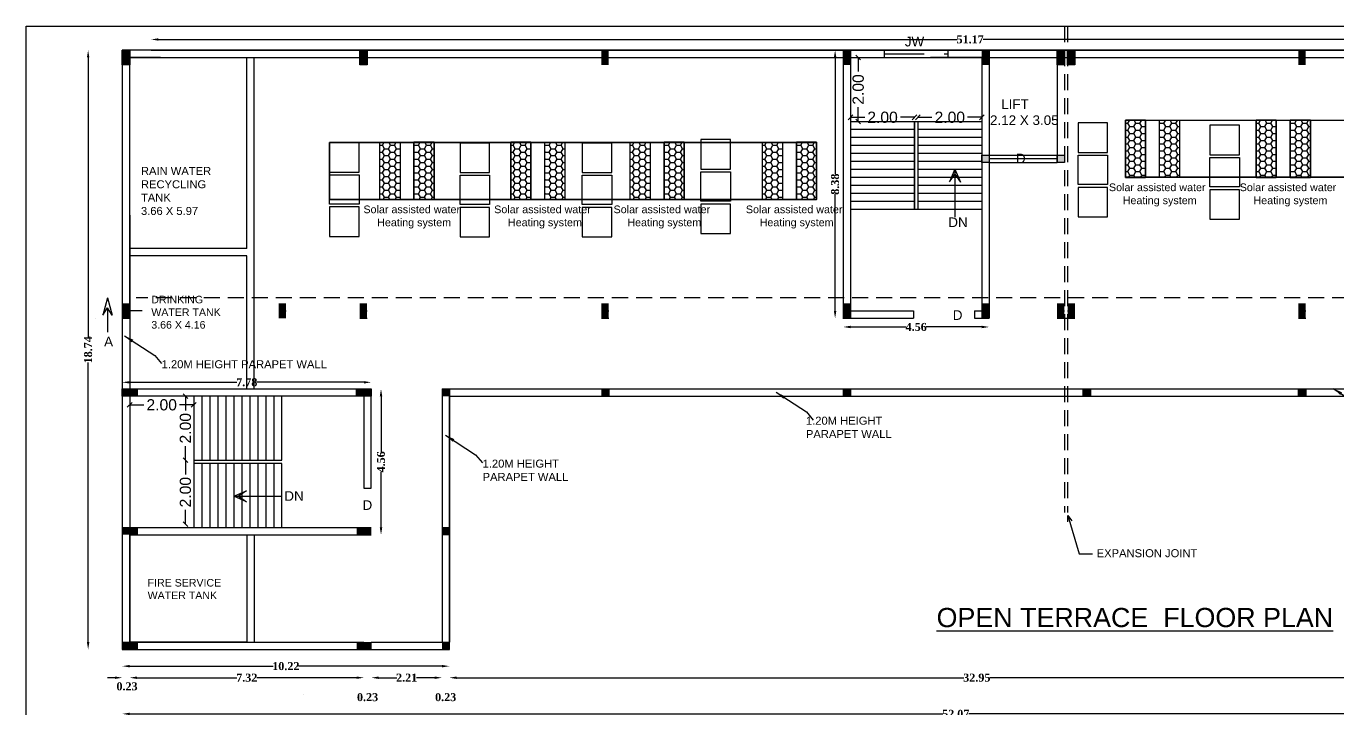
# Model space of a CAD drawing. Header units: metres. Extents: x 0 to 298, y 0 to 162.
# Drawn here: x 170.45 to 211.42, y 58.09 to 79.43 of the extents above; entities that cross this region are included whole.
import ezdxf

# ---------------------------------------------------------------- set-up
doc = ezdxf.new("R2010")
doc.units = ezdxf.units.M
doc.header["$MEASUREMENT"] = 0
doc.linetypes.add('DASHED', pattern=[0.75, 0.5, -0.25])
doc.layers.add('BLK_1_FLR_2_ROOF_AREA', color=7, linetype='Continuous', lineweight=30)
doc.layers.add('SOLAR_PANEL', color=1, linetype='Continuous', lineweight=13)
doc.styles.get("Standard").update_dxf_attribs({"font": 'arial.ttf', "height": 0.35})
doc.styles.add('style1', font='arial.ttf')
doc.styles.add('working', font='timesbd.ttf', dxfattribs={"height": 0.25})
doc.dimstyles.new('CIVIL Mt.', dxfattribs={"dimscale": 0, "dimtxt": 0.23, "dimasz": 0.15, "dimexe": 0.18, "dimexo": 0.0625, "dimgap": 0.1, "dimtad": 0, "dimzin": 0, "dimdsep": 46, "dimtxsty": 'Standard', "dimblk": 'OBLIQUE', "dimcen": 0.09, "dimse1": 1, "dimse2": 1, "dimclrd": 253, "dimclrt": 4, "dimadec": 0, "dimazin": 0, "dimtfac": 1, "dimtofl": 0, "dimtmove": 1, "dimatfit": 1, "dimfxl": 0, "dimfrac": 2, "dimtolj": 1, "dimtzin": 0, "dimarcsym": 0})
doc.dimstyles.new('new model', dxfattribs={"dimtxt": 0.25, "dimasz": 0.23, "dimexe": 0.1, "dimexo": 0.1, "dimgap": 0, "dimtad": 0, "dimtoh": 1, "dimzin": 1, "dimdsep": 46, "dimtxsty": 'working', "dimcen": 0.09, "dimse1": 1, "dimse2": 1, "dimclrd": 8, "dimclre": 8, "dimclrt": 3, "dimadec": 1, "dimazin": 0, "dimtfac": 1, "dimtofl": 0, "dimtmove": 0, "dimatfit": 3, "dimfxl": 0, "dimtolj": 1, "dimtzin": 0, "dimlwd": -1, "dimlwe": -1, "dimarcsym": 0})
doc.dimstyles.get("Standard").update_dxf_attribs({"dimtxt": 0.35, "dimasz": 0.3, "dimexe": 0.1, "dimexo": 0.06, "dimgap": 0.2, "dimtad": 2, "dimzin": 0, "dimdsep": 46, "dimtxsty": 'Standard', "dimcen": 0.09, "dimadec": 0, "dimazin": 0, "dimtfac": 1, "dimtofl": 0, "dimtmove": 0, "dimatfit": 3, "dimfxl": 0, "dimtolj": 1, "dimtzin": 0, "dimarcsym": 0})
pattern_1 = [(0, (-274.9207, 30.67705), (0.1875, 0.108253175), [0.125, -0.25]), (120, (-274.9207, 30.67705), (-0.1875, 0.108253175), [0.125, -0.25]), (60, (-274.9207, 30.67705), (0, 0.21650635), [-0.25, 0.125])]
pattern_2 = [(0, (-270.83584, 30.67705), (0.1875, 0.108253175), [0.125, -0.25]), (120, (-270.83584, 30.67705), (-0.1875, 0.108253175), [0.125, -0.25]), (60, (-270.83584, 30.67705), (0, 0.21650635), [-0.25, 0.125])]
pattern_3 = [(0, (-267.10761, 30.67705), (0.1875, 0.108253175), [0.125, -0.25]), (120, (-267.10761, 30.67705), (-0.1875, 0.108253175), [0.125, -0.25]), (60, (-267.10761, 30.67705), (0, 0.21650635), [-0.25, 0.125])]
pattern_4 = [(0, (-262.97413, 30.67705), (0.1875, 0.108253175), [0.125, -0.25]), (120, (-262.97413, 30.67705), (-0.1875, 0.108253175), [0.125, -0.25]), (60, (-262.97413, 30.67705), (0, 0.21650635), [-0.25, 0.125])]
pattern_5 = [(0, (-251.63375, 31.36634), (0.1875, 0.108253175), [0.125, -0.25]), (120, (-251.63375, 31.36634), (-0.1875, 0.108253175), [0.125, -0.25]), (60, (-251.63375, 31.36634), (0, 0.21650635), [-0.25, 0.125])]
pattern_6 = [(0, (-247.5489, 31.36634), (0.1875, 0.108253175), [0.125, -0.25]), (120, (-247.5489, 31.36634), (-0.1875, 0.108253175), [0.125, -0.25]), (60, (-247.5489, 31.36634), (0, 0.21650635), [-0.25, 0.125])]

# ---------------------------------------------------------------- blocks, each defined once
blk = doc.blocks.new('*D33')
at = {"color": 8}
for p, q in [((172.386, 78.453), (172.386, 69.712)), ((172.386, 60.178), (172.386, 68.919))]:
    blk.add_line(p, q, dxfattribs=at)
at = {"color": 8, "lineweight": 35}
for points in [[(172.347, 78.453), (172.424, 78.453), (172.386, 78.683)], [(172.347, 60.178), (172.424, 60.178), (172.386, 59.948)]]:
    blk.add_solid(points, dxfattribs=at)
at = {"layer": 'Defpoints', "color": 0, "lineweight": 35}
for p in [(173.979, 78.683), (172.386, 59.948), (173.979, 59.948)]:
    blk.add_point(p, dxfattribs=at)
at = {"color": 3, "insert": (172.386, 69.316), "char_height": 0.25, "attachment_point": 5, "rotation": 90, "style": 'working'}
blk.add_mtext('\\A1;18.74', dxfattribs=at)
blk = doc.blocks.new('*D34')
at = {"color": 8}
for p, q in [((173.683, 57.935), (199.081, 57.935)), ((225.29, 57.935), (199.892, 57.935))]:
    blk.add_line(p, q, dxfattribs=at)
at = {"color": 8, "lineweight": 35}
for points in [[(173.683, 57.973), (173.683, 57.897), (173.453, 57.935)], [(225.29, 57.973), (225.29, 57.897), (225.52, 57.935)]]:
    blk.add_solid(points, dxfattribs=at)
at = {"layer": 'Defpoints', "color": 0, "lineweight": 35}
for p in [(225.52, 63.107), (173.453, 63), (173.453, 57.935)]:
    blk.add_point(p, dxfattribs=at)
at = {"color": 3, "insert": (199.487, 57.935), "char_height": 0.25, "attachment_point": 5, "style": 'working'}
blk.add_mtext('\\A1;52.07', dxfattribs=at)
blk = doc.blocks.new('*D218')
at = {"color": 8}
for p, q in [((173.683, 59.427), (178.166, 59.427)), ((183.439, 59.427), (178.956, 59.427))]:
    blk.add_line(p, q, dxfattribs=at)
at = {"color": 8, "lineweight": 35}
for points in [[(173.683, 59.465), (173.683, 59.388), (173.453, 59.427)], [(183.439, 59.465), (183.439, 59.388), (183.669, 59.427)]]:
    blk.add_solid(points, dxfattribs=at)
at = {"layer": 'Defpoints', "color": 0, "lineweight": 35}
for p in [(173.453, 59.948), (183.669, 59.948), (173.453, 59.427)]:
    blk.add_point(p, dxfattribs=at)
at = {"color": 3, "insert": (178.561, 59.427), "char_height": 0.25, "attachment_point": 5, "style": 'working'}
blk.add_mtext('\\A1;10.22', dxfattribs=at)
blk = doc.blocks.new('*D35')
at = {"color": 8}
for p, q in [((174.583, 79.017), (199.531, 79.017)), ((225.289, 79.017), (200.342, 79.017))]:
    blk.add_line(p, q, dxfattribs=at)
at = {"color": 8, "lineweight": 35}
for points in [[(174.583, 79.055), (174.583, 78.979), (174.353, 79.017)], [(225.289, 79.055), (225.289, 78.979), (225.519, 79.017)]]:
    blk.add_solid(points, dxfattribs=at)
at = {"layer": 'Defpoints', "color": 0, "lineweight": 35}
for p in [(174.353, 78.809), (225.519, 79.017), (225.519, 78.809)]:
    blk.add_point(p, dxfattribs=at)
at = {"color": 3, "insert": (199.936, 79.017), "char_height": 0.25, "attachment_point": 5, "style": 'working'}
blk.add_mtext('\\A1;51.17', dxfattribs=at)
blk = doc.blocks.new('*D37')
at = {"color": 8}
for p, q in [((183.899, 59.066), (199.738, 59.066)), ((216.39, 59.066), (200.551, 59.066))]:
    blk.add_line(p, q, dxfattribs=at)
at = {"color": 8, "lineweight": 35}
for points in [[(183.899, 59.104), (183.899, 59.028), (183.669, 59.066)], [(216.39, 59.104), (216.39, 59.028), (216.62, 59.066)]]:
    blk.add_solid(points, dxfattribs=at)
at = {"layer": 'Defpoints', "color": 0, "lineweight": 35}
for p in [(216.62, 59.5), (183.669, 59.066), (216.62, 59.066)]:
    blk.add_point(p, dxfattribs=at)
at = {"color": 3, "insert": (200.145, 59.066), "char_height": 0.25, "attachment_point": 5, "style": 'working'}
blk.add_mtext('\\A1;32.95', dxfattribs=at)
blk = doc.blocks.new('*D221')
at = {"color": 8}
for p, q in [((173.223, 59.066), (172.993, 59.066)), ((173.913, 59.066), (174.143, 59.066))]:
    blk.add_line(p, q, dxfattribs=at)
at = {"color": 8, "lineweight": 35}
for points in [[(173.223, 59.104), (173.223, 59.028), (173.453, 59.066)], [(173.913, 59.104), (173.913, 59.028), (173.683, 59.066)]]:
    blk.add_solid(points, dxfattribs=at)
at = {"layer": 'Defpoints', "color": 0, "lineweight": 35}
for p in [(173.453, 63.533), (173.683, 63.533), (173.683, 59.066)]:
    blk.add_point(p, dxfattribs=at)
at = {"color": 3, "insert": (173.6, 58.794), "char_height": 0.25, "attachment_point": 5, "style": 'working'}
blk.add_mtext('\\A1;0.23', dxfattribs=at)
blk = doc.blocks.new('*D222')
at = {"color": 8}
for p, q in [((173.913, 59.066), (177.033, 59.066)), ((180.769, 59.066), (177.65, 59.066))]:
    blk.add_line(p, q, dxfattribs=at)
at = {"color": 8, "lineweight": 35}
for points in [[(173.913, 59.104), (173.913, 59.028), (173.683, 59.066)], [(180.769, 59.104), (180.769, 59.028), (180.999, 59.066)]]:
    blk.add_solid(points, dxfattribs=at)
at = {"layer": 'Defpoints', "color": 0, "lineweight": 35}
for p in [(173.683, 63.763), (180.999, 60.178), (180.999, 59.066)]:
    blk.add_point(p, dxfattribs=at)
at = {"color": 3, "insert": (177.341, 59.066), "char_height": 0.25, "attachment_point": 5, "style": 'working'}
blk.add_mtext('\\A1;7.32', dxfattribs=at)
blk = doc.blocks.new('*D223')
at = {"color": 8}
for p, q in [((180.769, 59.066), (180.539, 59.066)), ((181.459, 59.066), (181.689, 59.066))]:
    blk.add_line(p, q, dxfattribs=at)
at = {"color": 8, "lineweight": 35}
for points in [[(180.769, 59.104), (180.769, 59.028), (180.999, 59.066)], [(181.459, 59.104), (181.459, 59.028), (181.229, 59.066)]]:
    blk.add_solid(points, dxfattribs=at)
at = {"layer": 'Defpoints', "color": 0, "lineweight": 35}
for p in [(180.999, 60.178), (181.229, 60.178), (181.229, 59.066)]:
    blk.add_point(p, dxfattribs=at)
at = {"color": 3, "insert": (181.114, 58.456), "char_height": 0.25, "attachment_point": 5, "style": 'working'}
blk.add_mtext('\\A1;0.23', dxfattribs=at)
blk = doc.blocks.new('*D224')
at = {"color": 8}
for p, q in [((181.459, 59.066), (182.029, 59.066)), ((183.209, 59.066), (182.639, 59.066))]:
    blk.add_line(p, q, dxfattribs=at)
at = {"color": 8, "lineweight": 35}
for points in [[(181.459, 59.104), (181.459, 59.028), (181.229, 59.066)], [(183.209, 59.104), (183.209, 59.028), (183.439, 59.066)]]:
    blk.add_solid(points, dxfattribs=at)
at = {"layer": 'Defpoints', "color": 0, "lineweight": 35}
for p in [(181.229, 60.178), (183.439, 60.178), (183.439, 59.066)]:
    blk.add_point(p, dxfattribs=at)
at = {"color": 3, "insert": (182.334, 59.066), "char_height": 0.25, "attachment_point": 5, "style": 'working'}
blk.add_mtext('\\A1;2.21', dxfattribs=at)
blk = doc.blocks.new('*D38')
at = {"color": 8}
for p, q in [((183.209, 59.066), (182.979, 59.066)), ((183.899, 59.066), (184.129, 59.066))]:
    blk.add_line(p, q, dxfattribs=at)
at = {"color": 8, "lineweight": 35}
for points in [[(183.209, 59.104), (183.209, 59.028), (183.439, 59.066)], [(183.899, 59.104), (183.899, 59.028), (183.669, 59.066)]]:
    blk.add_solid(points, dxfattribs=at)
at = {"layer": 'Defpoints', "color": 0, "lineweight": 35}
for p in [(183.439, 60.178), (183.669, 60.178), (183.669, 59.066)]:
    blk.add_point(p, dxfattribs=at)
at = {"color": 3, "insert": (183.554, 58.456), "char_height": 0.25, "attachment_point": 5, "style": 'working'}
blk.add_mtext('\\A1;0.23', dxfattribs=at)
blk = doc.blocks.new('*D227')
at = {"color": 8}
for p, q in [((196.201, 70.029), (197.937, 70.029)), ((200.301, 70.029), (198.564, 70.029))]:
    blk.add_line(p, q, dxfattribs=at)
at = {"color": 8, "lineweight": 35}
for points in [[(196.201, 70.068), (196.201, 69.991), (195.971, 70.029)], [(200.301, 70.068), (200.301, 69.991), (200.531, 70.029)]]:
    blk.add_solid(points, dxfattribs=at)
at = {"layer": 'Defpoints', "color": 0, "lineweight": 35}
for p in [(200.531, 72.033), (195.971, 70.303), (200.531, 70.029)]:
    blk.add_point(p, dxfattribs=at)
at = {"color": 3, "insert": (198.251, 70.029), "char_height": 0.25, "attachment_point": 5, "style": 'working'}
blk.add_mtext('\\A1;4.56', dxfattribs=at)
blk = doc.blocks.new('*D228')
at = {"color": 8}
for p, q in [((195.719, 78.453), (195.719, 74.804)), ((195.719, 70.533), (195.719, 74.183))]:
    blk.add_line(p, q, dxfattribs=at)
at = {"color": 8, "lineweight": 35}
for points in [[(195.68, 78.453), (195.757, 78.453), (195.719, 78.683)], [(195.68, 70.533), (195.757, 70.533), (195.719, 70.303)]]:
    blk.add_solid(points, dxfattribs=at)
at = {"layer": 'Defpoints', "color": 0, "lineweight": 35}
for p in [(195.719, 78.683), (195.971, 78.683), (195.971, 70.303)]:
    blk.add_point(p, dxfattribs=at)
at = {"color": 3, "insert": (195.719, 74.493), "char_height": 0.25, "attachment_point": 5, "rotation": 90, "style": 'working'}
blk.add_mtext('\\A1;8.38', dxfattribs=at)
blk = doc.blocks.new('*D43')
at = {"color": 8}
for p, q in [((181.534, 67.863), (181.534, 66.127)), ((181.534, 63.763), (181.534, 65.5))]:
    blk.add_line(p, q, dxfattribs=at)
at = {"color": 8, "lineweight": 35}
for points in [[(181.496, 67.863), (181.573, 67.863), (181.534, 68.093)], [(181.496, 63.763), (181.573, 63.763), (181.534, 63.533)]]:
    blk.add_solid(points, dxfattribs=at)
at = {"layer": 'Defpoints', "color": 0, "lineweight": 35}
for p in [(181.229, 68.093), (180.75, 63.533), (181.534, 63.533)]:
    blk.add_point(p, dxfattribs=at)
at = {"color": 3, "insert": (181.534, 65.813), "char_height": 0.25, "attachment_point": 5, "rotation": 90, "style": 'working'}
blk.add_mtext('\\A1;4.56', dxfattribs=at)
blk = doc.blocks.new('*D44')
at = {"color": 8}
for p, q in [((173.683, 68.3), (177.03, 68.3)), ((180.999, 68.3), (177.652, 68.3))]:
    blk.add_line(p, q, dxfattribs=at)
at = {"color": 8, "lineweight": 35}
for points in [[(173.683, 68.338), (173.683, 68.261), (173.453, 68.3)], [(180.999, 68.338), (180.999, 68.261), (181.229, 68.3)]]:
    blk.add_solid(points, dxfattribs=at)
at = {"layer": 'Defpoints', "color": 0, "lineweight": 35}
for p in [(173.453, 68.093), (181.229, 68.3), (181.229, 68.093)]:
    blk.add_point(p, dxfattribs=at)
at = {"color": 3, "insert": (177.341, 68.3), "char_height": 0.25, "attachment_point": 5, "style": 'working'}
blk.add_mtext('\\A1;7.78', dxfattribs=at)
blk = doc.blocks.new('_Oblique')
at = {"color": 0, "linetype": 'ByBlock', "lineweight": -2}
blk.add_line((-0.5, -0.5), (0.5, 0.5), dxfattribs=at)
blk = doc.blocks.new('*D58')
at = {"color": 253, "lineweight": -2, "ltscale": 0.25}
for p, q in [((196.441, 78.453), (196.441, 78.01)), ((196.441, 76.453), (196.441, 76.896))]:
    blk.add_line(p, q, dxfattribs=at)
at = {"layer": 'Defpoints', "color": 0, "lineweight": 35, "ltscale": 0.25}
for p in [(196.441, 78.453), (196.51, 78.453), (196.51, 76.453)]:
    blk.add_point(p, dxfattribs=at)
at = {"color": 253, "lineweight": -2, "ltscale": 0.25, "xscale": 0.15, "yscale": 0.15, "zscale": 0.15}
for p, rotation in [((196.441, 78.453), 90), ((196.441, 76.453), 270)]:
    blk.add_blockref('_Oblique', p, dxfattribs=dict(at, rotation=rotation))
at = {"color": 4, "ltscale": 0.25, "insert": (196.441, 77.453), "char_height": 0.35, "attachment_point": 5, "rotation": 90}
blk.add_mtext('\\A1;2.00', dxfattribs=at)
blk = doc.blocks.new('*D59')
at = {"color": 253, "lineweight": -2, "ltscale": 0.25}
for p, q in [((198.301, 76.583), (198.744, 76.583)), ((200.301, 76.583), (199.858, 76.583))]:
    blk.add_line(p, q, dxfattribs=at)
at = {"layer": 'Defpoints', "color": 0, "lineweight": 35, "ltscale": 0.25}
for p in [(198.301, 76.453), (200.301, 76.583), (200.301, 76.453)]:
    blk.add_point(p, dxfattribs=at)
at = {"color": 253, "lineweight": -2, "ltscale": 0.25, "xscale": 0.15, "yscale": 0.15, "zscale": 0.15, "rotation": 180}
blk.add_blockref('_Oblique', (198.301, 76.583), dxfattribs=at)
at = {"color": 253, "lineweight": -2, "ltscale": 0.25, "xscale": 0.15, "yscale": 0.15, "zscale": 0.15}
blk.add_blockref('_Oblique', (200.301, 76.583), dxfattribs=at)
at = {"color": 4, "ltscale": 0.25, "insert": (199.301, 76.583), "char_height": 0.35, "attachment_point": 5}
blk.add_mtext('\\A1;2.00', dxfattribs=at)
blk = doc.blocks.new('*D45')
at = {"color": 253, "lineweight": -2, "ltscale": 0.25}
for p, q in [((196.201, 76.583), (196.644, 76.583)), ((198.201, 76.583), (197.758, 76.583))]:
    blk.add_line(p, q, dxfattribs=at)
at = {"layer": 'Defpoints', "color": 0, "lineweight": 35, "ltscale": 0.25}
for p in [(196.201, 76.583), (196.201, 76.453), (198.201, 76.453)]:
    blk.add_point(p, dxfattribs=at)
at = {"color": 253, "lineweight": -2, "ltscale": 0.25, "xscale": 0.15, "yscale": 0.15, "zscale": 0.15, "rotation": 180}
blk.add_blockref('_Oblique', (196.201, 76.583), dxfattribs=at)
at = {"color": 253, "lineweight": -2, "ltscale": 0.25, "xscale": 0.15, "yscale": 0.15, "zscale": 0.15}
blk.add_blockref('_Oblique', (198.201, 76.583), dxfattribs=at)
at = {"color": 4, "ltscale": 0.25, "insert": (197.201, 76.583), "char_height": 0.35, "attachment_point": 5}
blk.add_mtext('\\A1;2.00', dxfattribs=at)
blk = doc.blocks.new('*D215')
at = {"color": 253, "lineweight": -2, "ltscale": 0.25}
for p, q in [((173.683, 67.595), (174.126, 67.595)), ((175.683, 67.595), (175.24, 67.595))]:
    blk.add_line(p, q, dxfattribs=at)
at = {"layer": 'Defpoints', "color": 0, "lineweight": 35, "ltscale": 0.25}
for p in [(173.683, 67.799), (175.683, 67.799), (173.683, 67.595)]:
    blk.add_point(p, dxfattribs=at)
at = {"color": 253, "lineweight": -2, "ltscale": 0.25, "xscale": 0.15, "yscale": 0.15, "zscale": 0.15, "rotation": 180}
blk.add_blockref('_Oblique', (173.683, 67.595), dxfattribs=at)
at = {"color": 253, "lineweight": -2, "ltscale": 0.25, "xscale": 0.15, "yscale": 0.15, "zscale": 0.15}
blk.add_blockref('_Oblique', (175.683, 67.595), dxfattribs=at)
at = {"color": 4, "ltscale": 0.25, "insert": (174.683, 67.595), "char_height": 0.35, "attachment_point": 5}
blk.add_mtext('\\A1;2.00', dxfattribs=at)
blk = doc.blocks.new('*D216')
at = {"color": 253, "lineweight": -2, "ltscale": 0.25}
for p, q in [((175.425, 67.864), (175.425, 67.421)), ((175.425, 65.865), (175.425, 66.308))]:
    blk.add_line(p, q, dxfattribs=at)
at = {"layer": 'Defpoints', "color": 0, "lineweight": 35, "ltscale": 0.25}
for p in [(175.425, 67.864), (175.425, 65.865), (175.425, 65.865)]:
    blk.add_point(p, dxfattribs=at)
at = {"color": 253, "lineweight": -2, "ltscale": 0.25, "xscale": 0.15, "yscale": 0.15, "zscale": 0.15}
for p, rotation in [((175.425, 67.864), 90), ((175.425, 65.865), 270)]:
    blk.add_blockref('_Oblique', p, dxfattribs=dict(at, rotation=rotation))
at = {"color": 4, "ltscale": 0.25, "insert": (175.425, 66.864), "char_height": 0.35, "attachment_point": 5, "rotation": 90}
blk.add_mtext('\\A1;2.00', dxfattribs=at)
blk = doc.blocks.new('*D217')
at = {"color": 253, "lineweight": -2, "ltscale": 0.25}
for p, q in [((175.425, 65.865), (175.425, 65.422)), ((175.425, 63.866), (175.425, 64.309))]:
    blk.add_line(p, q, dxfattribs=at)
at = {"layer": 'Defpoints', "color": 0, "lineweight": 35, "ltscale": 0.25}
for p in [(175.425, 65.865), (175.425, 63.866), (175.425, 63.866)]:
    blk.add_point(p, dxfattribs=at)
at = {"color": 253, "lineweight": -2, "ltscale": 0.25, "xscale": 0.15, "yscale": 0.15, "zscale": 0.15}
for p, rotation in [((175.425, 65.865), 90), ((175.425, 63.866), 270)]:
    blk.add_blockref('_Oblique', p, dxfattribs=dict(at, rotation=rotation))
at = {"color": 4, "ltscale": 0.25, "insert": (175.425, 64.865), "char_height": 0.35, "attachment_point": 5, "rotation": 90}
blk.add_mtext('\\A1;2.00', dxfattribs=at)

msp = doc.modelspace()

# ---------------------------------------------------------------- hatches: boundary and pattern name
at = {"ltscale": 0.25}
for points in [[(173.683, 78.68337), (173.453, 78.68337), (173.453, 78.45337), (173.453, 78.22337), (173.683, 78.22337)], [(181.0993, 78.68337), (180.8693, 78.68337), (180.8693, 78.45337), (180.8693, 78.22337), (181.0993, 78.22337)], [(188.6493, 78.68337), (188.4193, 78.68337), (188.4193, 78.45337), (188.4193, 78.22337), (188.6493, 78.22337)], [(196.1893, 78.68337), (195.9593, 78.68337), (195.9593, 78.45337), (195.9593, 78.22337), (196.1893, 78.22337)], [(196.20094, 78.68337), (195.97094, 78.68337), (195.97094, 78.45337), (195.97094, 78.22337), (196.20094, 78.22337)], [(200.53094, 78.68337), (200.30094, 78.68337), (200.30094, 78.45337), (200.30094, 78.22337), (200.53094, 78.22337)], [(202.88094, 78.68337), (202.65094, 78.68337), (202.65094, 78.45337), (202.65094, 78.22337), (202.88094, 78.22337)], [(203.21094, 78.68337), (202.98094, 78.68337), (202.98094, 78.45337), (202.98094, 78.22337), (203.21094, 78.22337)], [(210.4193, 78.68337), (210.1893, 78.68337), (210.1893, 78.45337), (210.1893, 78.22337), (210.4193, 78.22337)], [(173.68292, 70.76337), (173.45292, 70.76337), (173.45292, 70.53337), (173.45292, 70.30337), (173.68292, 70.30337)], [(178.5693, 70.76337), (178.3393, 70.76337), (178.3393, 70.53337), (178.3393, 70.30337), (178.5693, 70.30337)], [(181.0993, 70.76337), (180.8693, 70.76337), (180.8693, 70.53337), (180.8693, 70.30337), (181.0993, 70.30337)], [(188.6493, 70.76337), (188.4193, 70.76337), (188.4193, 70.53337), (188.4193, 70.30337), (188.6493, 70.30337)], [(196.1893, 70.76337), (195.9593, 70.76337), (195.9593, 70.53337), (195.9593, 70.30337), (196.1893, 70.30337)], [(196.20094, 70.76337), (195.97094, 70.76337), (195.97094, 70.53337), (195.97094, 70.30337), (196.20094, 70.30337)], [(200.53094, 70.76337), (200.30094, 70.76337), (200.30094, 70.53337), (200.30094, 70.30337), (200.53094, 70.30337)], [(202.88094, 70.76337), (202.65094, 70.76337), (202.65094, 70.53337), (202.65094, 70.30337), (202.88094, 70.30337)], [(203.21094, 70.76337), (202.98094, 70.76337), (202.98094, 70.53337), (202.98094, 70.30337), (203.21094, 70.30337)], [(210.4193, 70.76337), (210.1893, 70.76337), (210.1893, 70.53337), (210.1893, 70.30337), (210.4193, 70.30337)], [(173.453, 68.09337), (173.453, 67.86337), (173.913, 67.86337), (173.913, 68.09337)], [(180.7693, 68.09337), (180.7693, 67.86337), (181.2293, 67.86337), (181.2293, 68.09337)], [(183.6693, 68.09337), (183.4393, 68.09337), (183.4393, 67.86337), (183.6693, 67.86337), (183.6693, 67.91337)], [(188.6493, 68.09344), (188.4193, 68.09344), (188.4193, 67.86344), (188.6493, 67.86344), (188.6493, 67.91344)], [(196.21259, 68.09337), (195.98259, 68.09337), (195.98259, 67.86337), (196.21259, 67.86337), (196.21259, 67.91337)], [(203.69707, 68.09337), (203.46707, 68.09337), (203.46707, 67.86337), (203.69707, 67.86337), (203.69707, 67.91337)], [(210.4193, 68.09356), (210.1893, 68.09356), (210.1893, 67.86356), (210.4193, 67.86356), (210.4193, 67.91356)], [(173.453, 63.76337), (173.453, 63.53337), (173.913, 63.53337), (173.913, 63.76337)], [(173.453, 63.76337), (173.453, 63.53337), (173.683, 63.53337), (173.913, 63.53337), (173.913, 63.76337)], [(180.7693, 63.76337), (180.7693, 63.53337), (180.9993, 63.53337), (181.2293, 63.53337), (181.2293, 63.76337)], [(183.6693, 63.76337), (183.4393, 63.76337), (183.4393, 63.53337), (183.6693, 63.53337), (183.6693, 63.58337)], [(173.453, 60.17837), (173.453, 59.94837), (173.913, 59.94837), (173.913, 60.17837)], [(173.453, 60.17837), (173.453, 59.94837), (173.683, 59.94837), (173.913, 59.94837), (173.913, 60.17837)], [(180.7693, 60.17837), (180.7693, 59.94837), (180.9993, 59.94837), (181.2293, 59.94837), (181.2293, 60.17837)], [(183.6693, 60.17837), (183.4393, 60.17837), (183.4393, 59.94837), (183.6693, 59.94837), (183.6693, 59.99837)]]:
    msp.add_hatch(color=256, dxfattribs=at).paths.add_polyline_path(points)
h = msp.add_hatch()
h.set_pattern_fill('HONEY', color=256)
h.set_pattern_definition(pattern_5)
h.paths.add_polyline_path([(204.78627, 74.7039), (205.41515, 74.7039), (205.41515, 76.49283), (204.78627, 76.49283)])
h = msp.add_hatch()
h.set_pattern_fill('HONEY', color=256)
h.set_pattern_definition(pattern_5)
h.paths.add_polyline_path([(206.47941, 76.49283), (205.85053, 76.49283), (205.85053, 74.7039), (206.47941, 74.7039)])
h = msp.add_hatch()
h.set_pattern_fill('HONEY', color=256)
h.set_pattern_definition(pattern_6)
h.paths.add_polyline_path([(208.87112, 74.7039), (209.5, 74.7039), (209.5, 76.49283), (208.87112, 76.49283)])
h = msp.add_hatch()
h.set_pattern_fill('HONEY', color=256)
h.set_pattern_definition(pattern_6)
h.paths.add_polyline_path([(210.56426, 76.49283), (209.93538, 76.49283), (209.93538, 74.7039), (210.56426, 74.7039)])
h = msp.add_hatch()
h.set_pattern_fill('HONEY', color=256)
h.set_pattern_definition(pattern_1)
h.paths.add_polyline_path([(181.49932, 74.01461), (182.1282, 74.01461), (182.1282, 75.80354), (181.49932, 75.80354)])
h = msp.add_hatch()
h.set_pattern_fill('HONEY', color=256)
h.set_pattern_definition(pattern_1)
h.paths.add_polyline_path([(183.19246, 75.80354), (182.56358, 75.80354), (182.56358, 74.01461), (183.19246, 74.01461)])
h = msp.add_hatch()
h.set_pattern_fill('HONEY', color=256)
h.set_pattern_definition(pattern_2)
h.paths.add_polyline_path([(185.58417, 74.01461), (186.21306, 74.01461), (186.21306, 75.80354), (185.58417, 75.80354)])
h = msp.add_hatch()
h.set_pattern_fill('HONEY', color=256)
h.set_pattern_definition(pattern_2)
h.paths.add_polyline_path([(187.27732, 75.80354), (186.64843, 75.80354), (186.64843, 74.01461), (187.27732, 74.01461)])
h = msp.add_hatch()
h.set_pattern_fill('HONEY', color=256)
h.set_pattern_definition(pattern_3)
h.paths.add_polyline_path([(189.31241, 74.01461), (189.94129, 74.01461), (189.94129, 75.80354), (189.31241, 75.80354)])
h = msp.add_hatch()
h.set_pattern_fill('HONEY', color=256)
h.set_pattern_definition(pattern_3)
h.paths.add_polyline_path([(191.00555, 75.80354), (190.37667, 75.80354), (190.37667, 74.01461), (191.00555, 74.01461)])
h = msp.add_hatch()
h.set_pattern_fill('HONEY', color=256)
h.set_pattern_definition(pattern_4)
h.paths.add_polyline_path([(193.44589, 74.01461), (194.07477, 74.01461), (194.07477, 75.80354), (193.44589, 75.80354)])
h = msp.add_hatch()
h.set_pattern_fill('HONEY', color=256)
h.set_pattern_definition(pattern_4)
h.paths.add_polyline_path([(195.13903, 75.80354), (194.51015, 75.80354), (194.51015, 74.01461), (195.13903, 74.01461)])
h = msp.add_hatch(color=256)
h.dxf.hatch_style = 1
h.paths.add_polyline_path([(200.53094, 75.17337), (200.30094, 75.17337), (200.30094, 75.40337), (200.53094, 75.40337)])
h.paths.add_polyline_path([(202.88094, 75.17337), (202.65094, 75.17337), (202.65094, 75.40337), (202.88094, 75.40337)])

# ---------------------------------------------------------------- linework, layer by layer
at = {"linetype": 'DASHED'}
for p, q in [((202.88094, 79.43079), (202.88094, 64.22645)), ((202.98094, 79.43079), (202.98094, 64.22645)), ((225.99929, 70.94475), (173.88677, 70.94475))]:
    msp.add_line(p, q, dxfattribs=at)
at = {"ltscale": 0.25}
for p, q in [((173.453, 78.68337), (173.453, 60.17837)), ((195.97094, 78.68337), (195.97094, 70.30337)), ((196.20094, 78.68337), (196.20094, 70.30337)), ((199.25346, 78.45337), (199.25346, 78.68337)), ((200.53094, 78.68337), (200.53094, 70.30337)), ((200.53094, 78.68337), (200.53094, 70.30337)), ((202.65094, 78.68337), (202.65094, 75.17337)), ((202.65094, 78.68337), (202.88094, 78.68337)), ((202.98094, 78.68337), (203.21094, 78.68337)), ((174.6453, 78.45337), (173.6033, 78.45337)), ((177.343, 72.47837), (177.343, 78.45337)), ((177.573, 68.09337), (177.573, 78.45337)), ((200.30094, 78.45337), (198.70094, 78.45337)), ((200.30094, 78.45337), (200.30094, 70.30337)), ((196.20094, 76.45337), (200.30094, 76.45337)), ((198.20094, 76.20337), (196.20094, 76.20337)), ((198.20094, 76.45337), (198.20094, 73.70337)), ((198.30094, 76.45337), (198.30094, 73.70337)), ((200.30094, 76.20337), (198.30094, 76.20337)), ((198.20094, 75.95337), (196.20094, 75.95337)), ((200.30094, 75.95337), (198.30094, 75.95337)), ((198.20094, 75.70337), (196.20094, 75.70337)), ((198.20094, 75.45337), (196.20094, 75.45337)), ((200.30094, 75.70337), (198.30094, 75.70337)), ((200.30094, 75.45337), (198.30094, 75.45337)), ((200.53094, 75.40337), (202.65094, 75.40337)), ((198.20094, 75.20337), (196.20094, 75.20337)), ((200.30094, 75.20337), (198.30094, 75.20337)), ((200.53094, 75.17337), (202.65094, 75.17337)), ((198.20094, 74.95337), (196.20094, 74.95337)), ((198.20094, 74.70337), (196.20094, 74.70337)), ((200.30094, 74.95337), (198.30094, 74.95337)), ((200.30094, 74.70337), (198.30094, 74.70337)), ((199.45958, 74.9619), (199.28959, 74.56336)), ((199.28959, 74.56336), (199.45958, 74.80929)), ((199.45958, 74.9619), (199.45958, 73.46176)), ((199.45958, 74.9619), (199.63825, 74.55995)), ((199.45958, 74.80929), (199.63825, 74.55995)), ((198.20094, 74.45337), (196.20094, 74.45337)), ((198.20094, 74.20337), (196.20094, 74.20337)), ((200.30094, 74.45337), (198.30094, 74.45337)), ((200.30094, 74.20337), (198.30094, 74.20337)), ((198.20094, 73.95337), (196.20094, 73.95337)), ((200.30094, 73.95337), (198.30094, 73.95337)), ((173.683, 73.52837), (173.683, 67.86337)), ((200.30094, 73.70337), (196.20094, 73.70337)), ((177.343, 72.47837), (173.683, 72.47837)), ((177.343, 72.24837), (173.683, 72.24837)), ((177.343, 68.09337), (177.343, 72.24837)), ((200.30094, 70.94475), (200.30094, 70.30337)), ((200.53094, 70.94475), (200.53094, 70.30337)), ((178.3393, 70.53337), (178.5693, 70.53337)), ((180.8693, 70.53337), (181.0993, 70.53337)), ((188.4193, 70.53337), (188.6493, 70.53337)), ((195.9593, 70.53337), (196.20094, 70.53337)), ((202.65094, 70.53337), (202.88094, 70.53337)), ((202.98094, 70.53337), (203.21094, 70.53337)), ((210.1893, 70.53337), (210.4193, 70.53337)), ((210.20094, 70.53337), (210.20094, 70.30337)), ((173.45292, 70.30337), (173.68292, 70.30337)), ((180.8693, 70.30337), (181.0993, 70.30337)), ((188.4193, 70.30337), (188.6493, 70.30337)), ((195.9593, 70.30337), (196.20094, 70.30337)), ((200.30094, 70.30337), (200.53094, 70.30337)), ((202.65094, 70.30337), (203.21094, 70.30337)), ((210.1893, 70.30337), (210.4193, 70.30337)), ((173.453, 68.09337), (181.2293, 68.09337)), ((173.453, 67.86337), (173.453, 68.09337)), ((173.913, 68.09337), (173.913, 67.86337)), ((177.57328, 68.09337), (180.01328, 68.09337)), ((180.7693, 67.86337), (180.7693, 68.09337)), ((180.9993, 68.09337), (180.9993, 67.86337)), ((181.2293, 68.09337), (181.2293, 67.86337)), ((183.4393, 68.09339), (193.33565, 68.09348)), ((183.4393, 68.09337), (196.21259, 68.09347)), ((183.4393, 68.09339), (183.4393, 60.17837)), ((183.6693, 68.09337), (216.84975, 68.09337)), ((188.6493, 68.09344), (188.6493, 67.86344)), ((195.98259, 67.86337), (195.98259, 68.09337)), ((203.69707, 68.09337), (203.69707, 67.86337)), ((210.1893, 67.86356), (210.1893, 68.09356)), ((210.4193, 68.09356), (210.4193, 67.86356)), ((181.2293, 67.86337), (173.453, 67.86337)), ((180.01328, 67.86337), (173.45328, 67.86337)), ((175.68302, 67.86399), (175.68302, 63.76399)), ((175.93302, 67.86399), (175.93302, 65.86399)), ((176.18302, 67.86399), (176.18302, 65.86399)), ((176.43302, 67.86399), (176.43302, 65.86399)), ((176.68302, 67.86399), (176.68302, 65.86399)), ((176.93302, 67.86399), (176.93302, 65.86399)), ((177.18302, 67.86399), (177.18302, 65.86399)), ((177.43302, 67.86399), (177.43302, 65.86399)), ((177.68302, 67.86399), (177.68302, 65.86399)), ((177.93302, 67.86399), (177.93302, 65.86399)), ((178.18302, 67.86399), (178.18302, 65.86399)), ((178.43302, 65.86399), (178.43302, 67.86399)), ((183.6693, 67.86337), (216.84944, 67.86337)), ((175.68302, 65.86399), (178.43302, 65.86399)), ((178.43302, 65.76399), (175.68302, 65.76399)), ((175.93302, 65.76399), (175.93302, 63.76399)), ((176.18302, 65.76399), (176.18302, 63.76399)), ((176.43302, 65.76399), (176.43302, 63.76399)), ((176.68302, 65.76399), (176.68302, 63.76399)), ((176.93302, 65.76399), (176.93302, 63.76399)), ((177.18302, 65.76399), (177.18302, 63.76399)), ((177.43302, 65.76399), (177.43302, 63.76399)), ((177.68302, 65.76399), (177.68302, 63.76399)), ((177.93302, 65.76399), (177.93302, 63.76399)), ((178.18302, 65.76399), (178.18302, 63.76399)), ((178.43302, 63.76399), (178.43302, 65.76399)), ((176.93302, 64.74096), (177.33156, 64.91095)), ((176.93302, 64.74096), (178.43316, 64.74096)), ((177.33497, 64.56229), (176.93302, 64.74096)), ((177.33156, 64.91095), (177.08563, 64.74096)), ((177.08563, 64.74096), (177.33497, 64.56229)), ((202.98314, 63.9361), (202.9846, 64.13993)), ((202.9846, 64.13993), (203.34345, 62.93916)), ((202.9846, 64.13993), (203.10881, 63.97127)), ((173.453, 63.76337), (181.2293, 63.76337)), ((173.453, 63.76337), (173.453, 63.53337)), ((173.683, 63.76337), (173.6833, 60.17837)), ((173.683, 63.53337), (181.2293, 63.53337)), ((173.913, 63.76337), (173.913, 63.53337)), ((183.4393, 63.76337), (183.6693, 63.76337)), ((183.6693, 63.53337), (183.4393, 63.53337)), ((203.34345, 62.93916), (203.75404, 62.93916)), ((173.6833, 61.39837), (173.683, 59.94837)), ((173.453, 60.17837), (179.6933, 60.17837)), ((173.913, 60.17837), (173.913, 59.94837)), ((180.9993, 59.94837), (180.9993, 60.17837)), ((181.2293, 59.94837), (181.2293, 60.17837)), ((183.4393, 60.17837), (183.6693, 60.17837))]:
    msp.add_line(p, q, dxfattribs=at)
for p, q in [((173.683, 77.23337), (173.683, 78.68337)), ((174.353, 78.68337), (225.5193, 78.68337)), ((173.683, 78.45337), (180.6493, 78.45337)), ((179.9693, 78.45337), (225.5193, 78.45337)), ((173.683, 70.30337), (173.683, 78.22337)), ((202.65094, 75.28837), (200.53094, 75.28837)), ((173.683, 73.52837), (173.683, 70.53337)), ((172.98677, 70.62657), (172.98677, 69.86983)), ((174.0693, 70.53337), (173.683, 70.53337)), ((195.97094, 70.53337), (198.17094, 70.53337)), ((198.17094, 70.53337), (198.17094, 70.30337)), ((200.07094, 70.53337), (200.53094, 70.53337)), ((200.07094, 70.53337), (200.07094, 70.30337)), ((172.61938, 70.30337), (172.6193, 70.30337)), ((195.97094, 70.30337), (198.17094, 70.30337)), ((200.07094, 70.30337), (200.53094, 70.30337)), ((173.683, 68.09337), (173.68336, 63.76337)), ((181.2293, 64.99399), (181.2293, 68.09337)), ((183.6693, 68.09337), (183.6693, 60.17837)), ((196.21259, 67.86337), (196.21259, 68.09347)), ((203.46707, 67.86337), (203.46707, 68.09353)), ((180.9993, 67.86399), (180.9993, 64.99399)), ((180.9993, 64.99399), (181.2293, 64.99399)), ((177.3433, 63.53337), (177.3433, 60.17837)), ((177.5733, 63.53337), (177.5733, 60.17837)), ((173.4533, 59.94837), (183.4393, 59.94837)), ((179.1793, 60.17837), (180.9993, 60.17837)), ((181.2293, 60.17837), (183.4393, 60.17837)), ((179.10566, 58.52812), (179.10566, 58.52812))]:
    msp.add_line(p, q)
at = {"linetype": 'DASHED', "ltscale": 2.5}
msp.add_line((197.25346, 78.56837), (199.25346, 78.56837), dxfattribs=at)
at = {"linetype": 'ByBlock'}
msp.add_lwpolyline([(170.45175, 79.43079), (249.08613, 79.43079), (249.08613, 8.35737), (170.45175, 8.35737)], close=True, dxfattribs=at)
for points in [[(173.683, 78.22337), (173.453, 78.22337), (173.453, 78.68337), (173.683, 78.68337)], [(181.0993, 78.22337), (180.8693, 78.22337), (180.8693, 78.68337), (181.0993, 78.68337)], [(197.25346, 78.45337), (199.25346, 78.45337), (199.25346, 78.68337), (197.25346, 78.68337)], [(202.88094, 78.22337), (202.65094, 78.22337), (202.65094, 78.68337), (202.88094, 78.68337)], [(203.21094, 78.22337), (202.98094, 78.22337), (202.98094, 78.68337), (203.21094, 78.68337)], [(198.30094, 73.70337), (198.20094, 73.70337), (198.20094, 76.45337), (198.30094, 76.45337)], [(203.31026, 75.4875), (204.23026, 75.4875), (204.23026, 76.4075), (203.31026, 76.4075)], [(204.78627, 76.49283), (205.41515, 76.49283), (205.41515, 74.7039), (204.78627, 74.7039)], [(204.78627, 74.7039), (204.78627, 76.49283), (205.41515, 76.49283), (205.41515, 74.7039)], [(205.41515, 76.49283), (204.78627, 76.49283), (204.78627, 74.7039), (205.41515, 74.7039)], [(205.85053, 76.49283), (206.47941, 76.49283), (206.47941, 74.7039), (205.85053, 74.7039)], [(205.85053, 74.7039), (205.85053, 76.49283), (206.47941, 76.49283), (206.47941, 74.7039)], [(206.47941, 74.7039), (205.85053, 74.7039), (205.85053, 76.49283), (206.47941, 76.49283)], [(207.42644, 75.41289), (208.34645, 75.41289), (208.34645, 76.33289), (207.42644, 76.33289)], [(208.87112, 76.49283), (209.5, 76.49283), (209.5, 74.7039), (208.87112, 74.7039)], [(208.87112, 74.7039), (208.87112, 76.49283), (209.5, 76.49283), (209.5, 74.7039)], [(208.87112, 74.7039), (209.5, 74.7039), (209.5, 76.49283), (208.87112, 76.49283)], [(209.93538, 76.49283), (210.56426, 76.49283), (210.56426, 74.7039), (209.93538, 74.7039)], [(209.93538, 74.7039), (209.93538, 76.49283), (210.56426, 76.49283), (210.56426, 74.7039)], [(209.93538, 74.7039), (210.56426, 74.7039), (210.56426, 76.49283), (209.93538, 76.49283)], [(179.92986, 74.8734), (180.84986, 74.8734), (180.84986, 75.7934), (179.92986, 75.7934)], [(181.49932, 75.80354), (182.1282, 75.80354), (182.1282, 74.01461), (181.49932, 74.01461)], [(181.49932, 74.01461), (181.49932, 75.80354), (182.1282, 75.80354), (182.1282, 74.01461)], [(182.1282, 74.01461), (181.49932, 74.01461), (181.49932, 75.80354), (182.1282, 75.80354)], [(182.56358, 75.80354), (183.19246, 75.80354), (183.19246, 74.01461), (182.56358, 74.01461)], [(182.56358, 74.01461), (182.56358, 75.80354), (183.19246, 75.80354), (183.19246, 74.01461)], [(183.19246, 75.80354), (182.56358, 75.80354), (182.56358, 74.01461), (183.19246, 74.01461)], [(185.58417, 75.80354), (186.21306, 75.80354), (186.21306, 74.01461), (185.58417, 74.01461)], [(185.58417, 74.01461), (185.58417, 75.80354), (186.21306, 75.80354), (186.21306, 74.01461)], [(186.21306, 75.80354), (185.58417, 75.80354), (185.58417, 74.01461), (186.21306, 74.01461)], [(186.64843, 75.80354), (187.27732, 75.80354), (187.27732, 74.01461), (186.64843, 74.01461)], [(186.64843, 74.01461), (186.64843, 75.80354), (187.27732, 75.80354), (187.27732, 74.01461)], [(187.27732, 74.01461), (186.64843, 74.01461), (186.64843, 75.80354), (187.27732, 75.80354)], [(189.31241, 75.80354), (189.94129, 75.80354), (189.94129, 74.01461), (189.31241, 74.01461)], [(189.31241, 74.01461), (189.31241, 75.80354), (189.94129, 75.80354), (189.94129, 74.01461)], [(189.94129, 74.01461), (189.31241, 74.01461), (189.31241, 75.80354), (189.94129, 75.80354)], [(190.37667, 75.80354), (191.00555, 75.80354), (191.00555, 74.01461), (190.37667, 74.01461)], [(190.37667, 74.01461), (190.37667, 75.80354), (191.00555, 75.80354), (191.00555, 74.01461)], [(191.00555, 75.80354), (190.37667, 75.80354), (190.37667, 74.01461), (191.00555, 74.01461)], [(191.52815, 74.96528), (192.44815, 74.96528), (192.44815, 75.88528), (191.52815, 75.88528)], [(193.44589, 75.80354), (194.07477, 75.80354), (194.07477, 74.01461), (193.44589, 74.01461)], [(193.44589, 74.01461), (193.44589, 75.80354), (194.07477, 75.80354), (194.07477, 74.01461)], [(193.44589, 75.80354), (194.07477, 75.80354), (194.07477, 74.01461), (193.44589, 74.01461)], [(194.51015, 75.80354), (195.13903, 75.80354), (195.13903, 74.01461), (194.51015, 74.01461)], [(194.51015, 74.01461), (194.51015, 75.80354), (195.13903, 75.80354), (195.13903, 74.01461)], [(194.51015, 74.01461), (195.13903, 74.01461), (195.13903, 75.80354), (194.51015, 75.80354)], [(184.00287, 74.86006), (184.92287, 74.86006), (184.92287, 75.78006), (184.00287, 75.78006)], [(187.82216, 74.86006), (188.74216, 74.86006), (188.74216, 75.78006), (187.82216, 75.78006)], [(204.23026, 74.48076), (203.31026, 74.48076), (203.31026, 75.40076), (204.23026, 75.40076)], [(208.34645, 74.40615), (207.42645, 74.40615), (207.42645, 75.32615), (208.34645, 75.32615)], [(180.84986, 73.86666), (179.92986, 73.86666), (179.92986, 74.78666), (180.84986, 74.78666)], [(184.92287, 73.85331), (184.00287, 73.85331), (184.00287, 74.77331), (184.92287, 74.77331)], [(188.74216, 73.85331), (187.82216, 73.85331), (187.82216, 74.77331), (188.74216, 74.77331)], [(192.44815, 73.95854), (191.52815, 73.95854), (191.52815, 74.87854), (192.44815, 74.87854)], [(203.31026, 73.47401), (204.23026, 73.47401), (204.23026, 74.39401), (203.31026, 74.39401)], [(207.42644, 73.39941), (208.34645, 73.39941), (208.34645, 74.31941), (207.42644, 74.31941)], [(179.92986, 72.85992), (180.84986, 72.85992), (180.84986, 73.77992), (179.92986, 73.77992)], [(184.00287, 72.84657), (184.92287, 72.84657), (184.92287, 73.76657), (184.00287, 73.76657)], [(187.82216, 72.84657), (188.74216, 72.84657), (188.74216, 73.76657), (187.82216, 73.76657)], [(191.52815, 72.9518), (192.44815, 72.9518), (192.44815, 73.8718), (191.52815, 73.8718)], [(173.683, 68.09337), (177.343, 68.09337), (177.343, 72.24837), (173.683, 72.24837)], [(177.3433, 60.17837), (173.6833, 60.17837), (173.6833, 63.53337), (177.3433, 63.53337)]]:
    msp.add_lwpolyline(points, close=True)
at = {"ltscale": 0.25}
for points in [[(200.53094, 75.17337), (200.30094, 75.17337), (200.30094, 75.40337), (200.53094, 75.40337)], [(202.88094, 75.17337), (202.65094, 75.17337), (202.65094, 75.40337), (202.88094, 75.40337)]]:
    msp.add_lwpolyline(points, close=True, dxfattribs=at)
for points in [[(172.9891, 70.94475), (172.83995, 70.39482), (172.98677, 70.62657)], [(172.98677, 70.94476), (173.13189, 70.39375), (172.98677, 70.62657)]]:
    msp.add_lwpolyline(points)
at = {"layer": 'BLK_1_FLR_2_ROOF_AREA', "color": 54, "lineweight": 30}
msp.add_lwpolyline([(173.4533, 59.94837), (183.6696, 59.94837), (183.6696, 67.86337), (216.62036, 67.86339), (216.61974, 63.53367), (225.52018, 63.53371), (225.51957, 78.68343), (173.4533, 78.68337)], close=True, dxfattribs=at)
at = {"layer": 'SOLAR_PANEL', "color": 3, "lineweight": 35}
for points in [[(204.78627, 76.49283), (214.2925, 76.48776), (214.2925, 74.70897), (204.78627, 74.71403)], [(179.92986, 75.7934), (195.13903, 75.7934), (195.13903, 74.01461), (179.92986, 74.01461)]]:
    msp.add_lwpolyline(points, close=True, dxfattribs=at)

# ---------------------------------------------------------------- texts
for s, height, p in [('Solar assisted water', 0.24, (204.27134, 74.27514)), ('Solar assisted water', 0.24, (208.35619, 74.27514)), ('Solar assisted water', 0.24, (180.98439, 73.58585)), ('Solar assisted water', 0.24, (185.06925, 73.58585)), ('Solar assisted water', 0.24, (188.79748, 73.58585)), ('Solar assisted water', 0.24, (192.93096, 73.58585)), ('Heating system', 0.24, (204.70105, 73.86826)), ('Heating system', 0.24, (208.7859, 73.86826)), ('Heating system', 0.24, (181.4141, 73.17897)), ('Heating system', 0.24, (185.49896, 73.17897)), ('Heating system', 0.24, (189.22719, 73.17897)), ('Heating system', 0.24, (193.36067, 73.17897)), ('1.20M HEIGHT PARAPET WALL', 0.25, (174.68099, 68.73966))]:
    msp.add_text(s, height=height).set_placement(p)
at = {"ltscale": 0.25}
for s, insert, char_height, width, attachment_point in [('\\A1;JW', (197.89584, 79.09911), 0.3, 341.4821849, 1), ('\\A1;   LIFT\\P2.12 X 3.05', (200.55698, 77.14353), 0.3, 3.3576765, 1), ('\\A1;D', (201.36713, 75.44632), 0.3, 341.4821849, 1), ('\\A1;DN', (199.2551, 73.45297), 0.3, 341.4821849, 1), ('\\A1;D', (199.39501, 70.55031), 0.3, 341.4821849, 1), ('\\A1;A', (172.88505, 69.7235), 0.3, 341.4821849, 1), ('\\A1;DN', (179.11962, 64.89617), 0.3, 341.4821849, 3), ('\\A1;D', (181.25993, 64.61173), 0.3, 341.4821849, 3), ('\\A1;EXPANSION JOINT', (203.89003, 63.08315), 0.25, 341.4821849, 1)]:
    msp.add_mtext(s, dxfattribs=dict(at, insert=insert, char_height=char_height, width=width, attachment_point=attachment_point))
at = {"attachment_point": 1}
for s, insert, char_height, width in [('RAIN WATER RECYCLING TANK \\P3.66 X 5.97', (174.03539, 75.03156), 0.25, 2.932389), ('DRINKING WATER TANK 3.66 X 4.16', (174.35901, 71.00483), 0.2367961, 2.4278445), ('1.20M HEIGHT \\PPARAPET WALL', (194.80742, 67.2247), 0.25, 5.652276), ('1.20M HEIGHT \\PPARAPET WALL', (184.70759, 65.88371), 0.25, 5.652276), ('FIRE SERVICE WATER TANK', (174.2439, 62.15347), 0.2367961, 2.4825951)]:
    msp.add_mtext(s, dxfattribs=dict(at, insert=insert, char_height=char_height, width=width))
at = {"ltscale": 0.25, "insert": (198.88841, 61.24759), "char_height": 0.6, "width": 13.3025363, "attachment_point": 1, "style": 'style1'}
msp.add_mtext('\\A1;{\\LOPEN TERRACE  FLOOR PLAN }', dxfattribs=at)

# ---------------------------------------------------------------- dimensions: what is measured, and where the dimension line sits
for p1, p2, distance, picture, middle in [((174.353, 78.80864), (225.5193, 78.80864), 0.2082, '*D35', (199.93615, 79.01683)), ((183.6693, 59.94837), (173.4533, 59.94837), 0.5218, '*D218', (178.5613, 59.42657))]:
    dim = msp.add_aligned_dim(p1=p1, p2=p2, distance=distance, dimstyle='new model', override={"dimpost": '\\X'})
    dim.commit()
    dim.dimension.update_dxf_attribs({"geometry": picture, "text_midpoint": middle})
for base, p1, p2, picture, middle in [((172.3858289462, 59.9483718856), (173.979041383, 78.6833718865), (173.979041383, 59.9483718856), '*D33', (172.3858289462, 69.315871886)), ((195.71853, 78.68337), (195.97094, 70.30337), (195.97094, 78.68337), '*D228', (195.71853, 74.49337)), ((181.53419, 63.53337), (181.2293, 68.09337), (180.7496, 63.53337), '*D43', (181.53419, 65.81337))]:
    dim = msp.add_linear_dim(base=base, p1=p1, p2=p2, angle=90, dimstyle='new model', override={"dimpost": '\\X'})
    dim.commit()
    dim.dimension.update_dxf_attribs({"geometry": picture, "text_midpoint": middle})
at = {"ltscale": 0.25}
for p1, p2, distance, picture, middle in [((196.50992, 76.45337), (196.50992, 78.45337), 0.0691, '*D58', (196.44083, 77.45337)), ((198.20094, 76.45337), (196.20094, 76.45337), -0.12985, '*D45', (197.20094, 76.58322)), ((198.30094, 76.45337), (200.30094, 76.45337), 0.12985, '*D59', (199.30094, 76.58322)), ((175.68302, 67.79904), (173.68302, 67.79904), 0.20401, '*D215', (174.68302, 67.59503)), ((175.42494, 67.86399), (175.42494, 65.86498), 0, '*D216', (175.42494, 66.86449)), ((175.42494, 65.86498), (175.42494, 63.86598), 0, '*D217', (175.42494, 64.86548))]:
    dim = msp.add_aligned_dim(p1=p1, p2=p2, distance=distance, dimstyle='CIVIL Mt.', override={"dimscale": 1}, dxfattribs=at)
    dim.commit()
    dim.dimension.update_dxf_attribs({"geometry": picture, "text_midpoint": middle})
for base, p1, p2, override, picture, middle in [((200.53094, 70.02929), (195.97094, 70.30337), (200.53094, 72.03268), {"dimpost": '\\X'}, '*D227', (198.25094, 70.02929)), ((181.2293, 68.29978), (173.45328, 68.09337), (181.2293, 68.09337), {"dimpost": '\\X'}, '*D44', (177.34129, 68.29978)), ((180.9993, 59.06615), (173.68336, 63.76339), (180.9993, 60.17837), {"dimpost": '\\X', "dimtmove": 2}, '*D222', (177.34133, 59.06615)), ((173.453, 57.93516), (225.52022, 63.10732), (173.453, 63.00001), {"dimpost": '\\X'}, '*D34', (199.48661, 57.93516)), ((181.2293, 59.06615), (180.9993, 60.17837), (181.2293, 60.17837), {"dimpost": '\\X', "dimtmove": 2}, '*D223', (181.1143, 58.45567)), ((183.4393, 59.06615), (181.2293, 60.17837), (183.4393, 60.17837), {"dimpost": '\\X', "dimtmove": 2}, '*D224', (182.3343, 59.06615)), ((183.6693, 59.06615), (183.4393, 60.17837), (183.6693, 60.17837), {"dimpost": '\\X', "dimtmove": 2}, '*D38', (183.5543, 58.45567)), ((216.61975, 59.06615), (183.6693, 59.06615), (216.61975, 59.49996), {"dimpost": '\\X'}, '*D37', (200.14452, 59.06615))]:
    dim = msp.add_linear_dim(base=base, p1=p1, p2=p2, dimstyle='new model', override=override)
    dim.commit()
    dim.dimension.update_dxf_attribs({"geometry": picture, "text_midpoint": middle})
dim = msp.add_linear_dim(base=(173.68337, 59.06615), p1=(173.453, 63.53337), p2=(173.68337, 63.53339), dimstyle='new model', override={"dimpost": '\\X', "dimtmove": 2})
dim.commit()
dim.dimension.update_dxf_attribs({"geometry": '*D221', "text_midpoint": (173.5996, 58.7935), "dimtype": 160})

# ---------------------------------------------------------------- leaders
for points in [[(173.5193, 69.75383), (174.46407, 69.13691), (174.68173, 68.88412)], [(211.27579, 68.10852), (212.22056, 67.4916), (212.43822, 67.23881)], [(193.87573, 67.98888), (194.82049, 67.37195), (195.03816, 67.11916)], [(183.5459, 66.64788), (184.49067, 66.03096), (184.70833, 65.77817)]]:
    msp.add_leader(points, dimstyle='Standard', override={"dimscale": 0.1, "dimtxt": 3, "dimasz": 3, "dimexe": 1, "dimexo": 1, "dimgap": 1, "dimtad": 0, "dimtih": 0, "dimtoh": 0, "dimdec": 2, "dimzin": 8, "dimclrd": 8, "dimclre": 8, "dimclrt": 3, "dimtdec": 2, "dimfxlon": 1})

doc.saveas('drawing.dxf')
